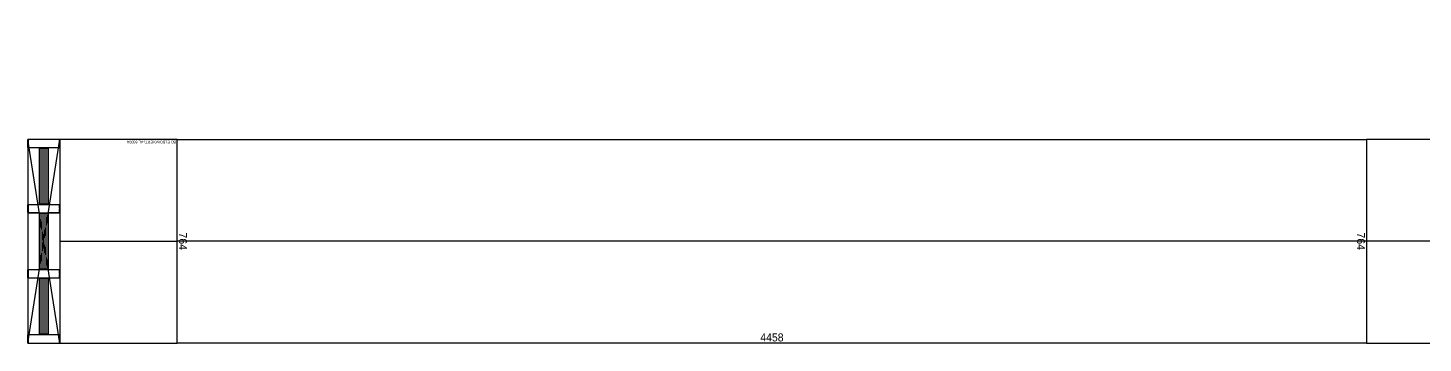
# Model space of a CAD drawing. Header units: millimetres. Extents: x 28486 to 374549, y -351975 to 868946.
# Drawn here: x 268600 to 273830, y -332232 to -331050 of the extents above; entities that cross this region are included whole.
import ezdxf
from ezdxf.enums import TextEntityAlignment as Align

# ---------------------------------------------------------------- set-up
doc = ezdxf.new("R2010")
doc.units = ezdxf.units.MM
doc.header["$LTSCALE"] = 150
doc.layers.get('Defpoints').update_dxf_attribs({"color": 150})
doc.layers.add('-----27 Bus Duct_LV_380-220V_LOAD BANK', color=7, linetype='Continuous')
doc.styles.add('ELEC', font='')
doc.styles.get("Standard").update_dxf_attribs({"font": ''})
doc.styles.get('ELEC').set_extended_font_data('Dotum')
doc.styles.get('Standard').set_extended_font_data('Dotum')
doc.dimstyles.new('전기통신참고용-치수', dxfattribs={"dimscale": 15, "dimtxt": 2, "dimasz": 0, "dimexe": 0, "dimexo": 0, "dimgap": 0.4, "dimtad": 4, "dimdec": 0, "dimzin": 0, "dimdsep": 46, "dimtxsty": 'Standard', "dimblk": 'NONE', "dimcen": 0, "dimse1": 1, "dimse2": 1, "dimsd1": 1, "dimsd2": 1, "dimclrd": 8, "dimclre": 8, "dimclrt": 8, "dimadec": 0, "dimazin": 0, "dimtfac": 1, "dimtdec": 0, "dimtix": 1, "dimtmove": 2, "dimatfit": 0, "dimldrblk": 'NONE', "dimfxl": 2, "dimtolj": 1, "dimtzin": 0, "dimarcsym": 0})

# ---------------------------------------------------------------- blocks, each defined once
blk = doc.blocks.new('*U15')
at = {"color": 0}
blk.add_lwpolyline([(-382, -382), (800, -382), (800, 382), (382, 382), (382, 800), (-382, 800)], close=True, dxfattribs=at)
at = {"color": 1}
blk.add_lwpolyline([(800, 0), (0, 0), (0, 800)], dxfattribs=at)
at = {"color": 0, "style": 'ELEC'}
blk.add_text('BD ELBOW(HORIZ)-AL 6300A', height=10, dxfattribs=at).set_placement((-377, -372), align=Align.MIDDLE_LEFT)
blk = doc.blocks.new('*D2070')
at = {"layer": 'Defpoints', "color": 0, "transparency": 16777216}
for p in [(0, 17156), (764, 17156), (764, 17156)]:
    blk.add_point(p, dxfattribs=at)
at = {"color": 0, "transparency": 16777216, "insert": (382, 17134.9), "char_height": 30, "attachment_point": 5}
blk.add_mtext('\\A1;{\\C0;764}', dxfattribs=at)
blk = doc.blocks.new('_None')
blk = doc.blocks.new('*D2071')
at = {"layer": 'Defpoints', "color": 0, "transparency": 16777216}
for p in [(764, 17156), (764, 17156), (764, 12698)]:
    blk.add_point(p, dxfattribs=at)
at = {"color": 0, "transparency": 16777216, "insert": (743, 14927), "char_height": 30, "attachment_point": 5, "rotation": 90}
blk.add_mtext('\\A1;{\\C0;4458}', dxfattribs=at)
blk = doc.blocks.new('*D2072')
at = {"layer": 'Defpoints', "color": 0, "transparency": 16777216}
for p in [(0, 12698), (764, 12698), (764, 12698)]:
    blk.add_point(p, dxfattribs=at)
at = {"color": 0, "transparency": 16777216, "insert": (382, 12719), "char_height": 30, "attachment_point": 5}
blk.add_mtext('\\A1;{\\C0;764}', dxfattribs=at)
blk = doc.blocks.new('*U7')
at = {"color": 1}
for p, q in [((340, 382), (220, -382)), ((220, 382), (340, -382))]:
    blk.add_line(p, q, dxfattribs=at)
at = {"color": 0}
blk.add_lwpolyline([(-220, -382), (220, -382), (220, 382), (-220, 382)], close=True, dxfattribs=at)
blk.add_lwpolyline([(220, -382), (340, -382), (340, 382), (220, 382)], dxfattribs=at)
at = {"color": 1}
for points in [[(220, 136, -0.4142136), (222, 138), (262.8, 138, 0.4142136), (263.8, 139), (263.8, 349, 0.4142136), (262.8, 350), (222, 350, -0.4142136), (220, 352), (220, 382, -0.4142136), (221, 381), (221, 352, 0.4142136), (222, 351), (338, 351, 0.4142136), (339, 352), (339, 381, -0.4142136), (340, 382), (340, 352, -0.4142136), (338, 350), (297.2, 350, 0.4142136), (296.2, 349), (296.2, 139, 0.4142136), (297.2, 138), (338, 138, -0.4142136), (340, 136), (340, 124, -0.4142136), (339, 125), (339, 136, 0.4142136), (338, 137), (222, 137, 0.4142136), (221, 136), (221, 125, -0.4142136), (220, 124), (220, 124), (220, 124), (220, 124)], [(264.8, 139), (264.8, 349, -0.4142136), (265.8, 350), (294.2, 350, -0.4142136), (295.2, 349), (295.2, 139, -0.4142136), (294.2, 138), (265.8, 138, -0.4142136)], [(265.8, 140), (265.8, 348, -0.4142136), (266.8, 349), (271.15, 349, -0.4142136), (272.15, 348), (272.15, 140, -0.4142136), (271.15, 139), (266.8, 139, -0.4142136)], [(273.15, 140), (273.15, 348, -0.4142136), (274.15, 349), (278.5, 349, -0.4142136), (279.5, 348), (279.5, 140, -0.4142136), (278.5, 139), (274.15, 139, -0.4142136)], [(280.5, 140), (280.5, 348, -0.4142136), (281.5, 349), (285.85, 349, -0.4142136), (286.85, 348), (286.85, 140, -0.4142136), (285.85, 139), (281.5, 139, -0.4142136)], [(287.85, 140), (287.85, 348, -0.4142136), (288.85, 349), (293.2, 349, -0.4142136), (294.2, 348), (294.2, 140, -0.4142136), (293.2, 139), (288.85, 139, -0.4142136)], [(220, -108, -0.4142136), (222, -106), (262.8, -106, 0.4142136), (263.8, -105), (263.8, 105, 0.4142136), (262.8, 106), (222, 106, -0.4142136), (220, 108), (220, 122, -0.4142136), (221, 121), (221, 108, 0.4142136), (222, 107), (338, 107, 0.4142136), (339, 108), (339, 121, -0.4142136), (340, 122), (340, 108, -0.4142136), (338, 106), (297.2, 106, 0.4142136), (296.2, 105), (296.2, -105, 0.4142136), (297.2, -106), (338, -106, -0.4142136), (340, -108), (340, -121, -0.4142136), (339, -120), (339, -108, 0.4142136), (338, -107), (222, -107, 0.4142136), (221, -108), (221, -120, -0.4142136), (220, -121), (220, -121), (220, -121), (220, -121)], [(264.8, -105), (264.8, 105, -0.4142136), (265.8, 106), (294.2, 106, -0.4142136), (295.2, 105), (295.2, -105, -0.4142136), (294.2, -106), (265.8, -106, -0.4142136)], [(265.8, -104), (265.8, 104, -0.4142136), (266.8, 105), (271.15, 105, -0.4142136), (272.15, 104), (272.15, -104, -0.4142136), (271.15, -105), (266.8, -105, -0.4142136)], [(273.15, -104), (273.15, 104, -0.4142136), (274.15, 105), (278.5, 105, -0.4142136), (279.5, 104), (279.5, -104, -0.4142136), (278.5, -105), (274.15, -105, -0.4142136)], [(280.5, -104), (280.5, 104, -0.4142136), (281.5, 105), (285.85, 105, -0.4142136), (286.85, 104), (286.85, -104, -0.4142136), (285.85, -105), (281.5, -105, -0.4142136)], [(287.85, -104), (287.85, 104, -0.4142136), (288.85, 105), (293.2, 105, -0.4142136), (294.2, 104), (294.2, -104, -0.4142136), (293.2, -105), (288.85, -105, -0.4142136)], [(220, -352, -0.4142136), (222, -350), (262.8, -350, 0.4142136), (263.8, -349), (263.8, -139, 0.4142136), (262.8, -138), (222, -138, -0.4142136), (220, -136), (220, -123, -0.4142136), (221, -124), (221, -136, 0.4142136), (222, -137), (338, -137, 0.4142136), (339, -136), (339, -124, -0.4142136), (340, -123), (340, -136, -0.4142136), (338, -138), (297.2, -138, 0.4142136), (296.2, -139), (296.2, -349, 0.4142136), (297.2, -350), (338, -350, -0.4142136), (340, -352), (340, -382, -0.4142136), (339, -381), (339, -352, 0.4142136), (338, -351), (222, -351, 0.4142136), (221, -352), (221, -381, -0.4142136), (220, -382), (220, -382), (220, -382), (220, -382)], [(264.8, -349), (264.8, -139, -0.4142136), (265.8, -138), (294.2, -138, -0.4142136), (295.2, -139), (295.2, -349, -0.4142136), (294.2, -350), (265.8, -350, -0.4142136)], [(265.8, -348), (265.8, -140, -0.4142136), (266.8, -139), (271.15, -139, -0.4142136), (272.15, -140), (272.15, -348, -0.4142136), (271.15, -349), (266.8, -349, -0.4142136)], [(273.15, -348), (273.15, -140, -0.4142136), (274.15, -139), (278.5, -139, -0.4142136), (279.5, -140), (279.5, -348, -0.4142136), (278.5, -349), (274.15, -349, -0.4142136)], [(280.5, -348), (280.5, -140, -0.4142136), (281.5, -139), (285.85, -139, -0.4142136), (286.85, -140), (286.85, -348, -0.4142136), (285.85, -349), (281.5, -349, -0.4142136)], [(287.85, -348), (287.85, -140, -0.4142136), (288.85, -139), (293.2, -139, -0.4142136), (294.2, -140), (294.2, -348, -0.4142136), (293.2, -349), (288.85, -349, -0.4142136)]]:
    blk.add_lwpolyline(points, format="xyb", close=True, dxfattribs=at)
blk.add_lwpolyline([(220, 0), (-220, 0)], dxfattribs=at)
at = {"color": 0, "style": 'ELEC'}
blk.add_text('BD ELBOW(VERT)-AL 6300A', height=10, dxfattribs=at).set_placement((-215, -372), align=Align.MIDDLE_LEFT)
blk = doc.blocks.new('*U2069')
at = {"color": 1}
blk.add_line((382, 17156), (382, 12698), dxfattribs=at)
at = {"color": 0}
blk.add_lwpolyline([(764, 12698), (0, 12698), (0, 17156), (764, 17156)], close=True, dxfattribs=at)
for base, p1, p2, override, picture, middle in [((764, 17156), (0, 17156), (764, 17156), {"dimtxsty": 'Standard', "dimclrd": 0, "dimclre": 0, "dimclrt": 0}, '*D2070', (382, 17134.9)), ((764, 12698), (0, 12698), (764, 12698), {"dimtad": 1, "dimtxsty": 'Standard', "dimclrd": 0, "dimclre": 0, "dimclrt": 0}, '*D2072', (382, 12719))]:
    dim = blk.add_linear_dim(base=base, p1=p1, p2=p2, text='{\\C0;<>}', dimstyle='전기통신참고용-치수', override=override, dxfattribs=at)
    dim.commit()
    dim.dimension.update_dxf_attribs({"geometry": picture, "text_midpoint": middle})
dim = blk.add_linear_dim(base=(764, 17156), p1=(764, 12698), p2=(764, 17156), angle=90, text='{\\C0;<>}', dimstyle='전기통신참고용-치수', override={"dimtad": 1, "dimtxsty": 'Standard', "dimclrd": 0, "dimclre": 0, "dimclrt": 0}, dxfattribs=at)
dim.commit()
dim.dimension.update_dxf_attribs({"geometry": '*D2071', "text_midpoint": (743, 14927)})

msp = doc.modelspace()

# ---------------------------------------------------------------- block references
at = {"layer": '-----27 Bus Duct_LV_380-220V_LOAD BANK'}
for name, p, rotation in [('*U15', (274418, -331850), 89.99999999999999), ('*U7', (268940, -331850), 180), ('*U2069', (256462, -331468), 270)]:
    msp.add_blockref(name, p, dxfattribs=dict(at, rotation=rotation))

doc.saveas('drawing.dxf')
